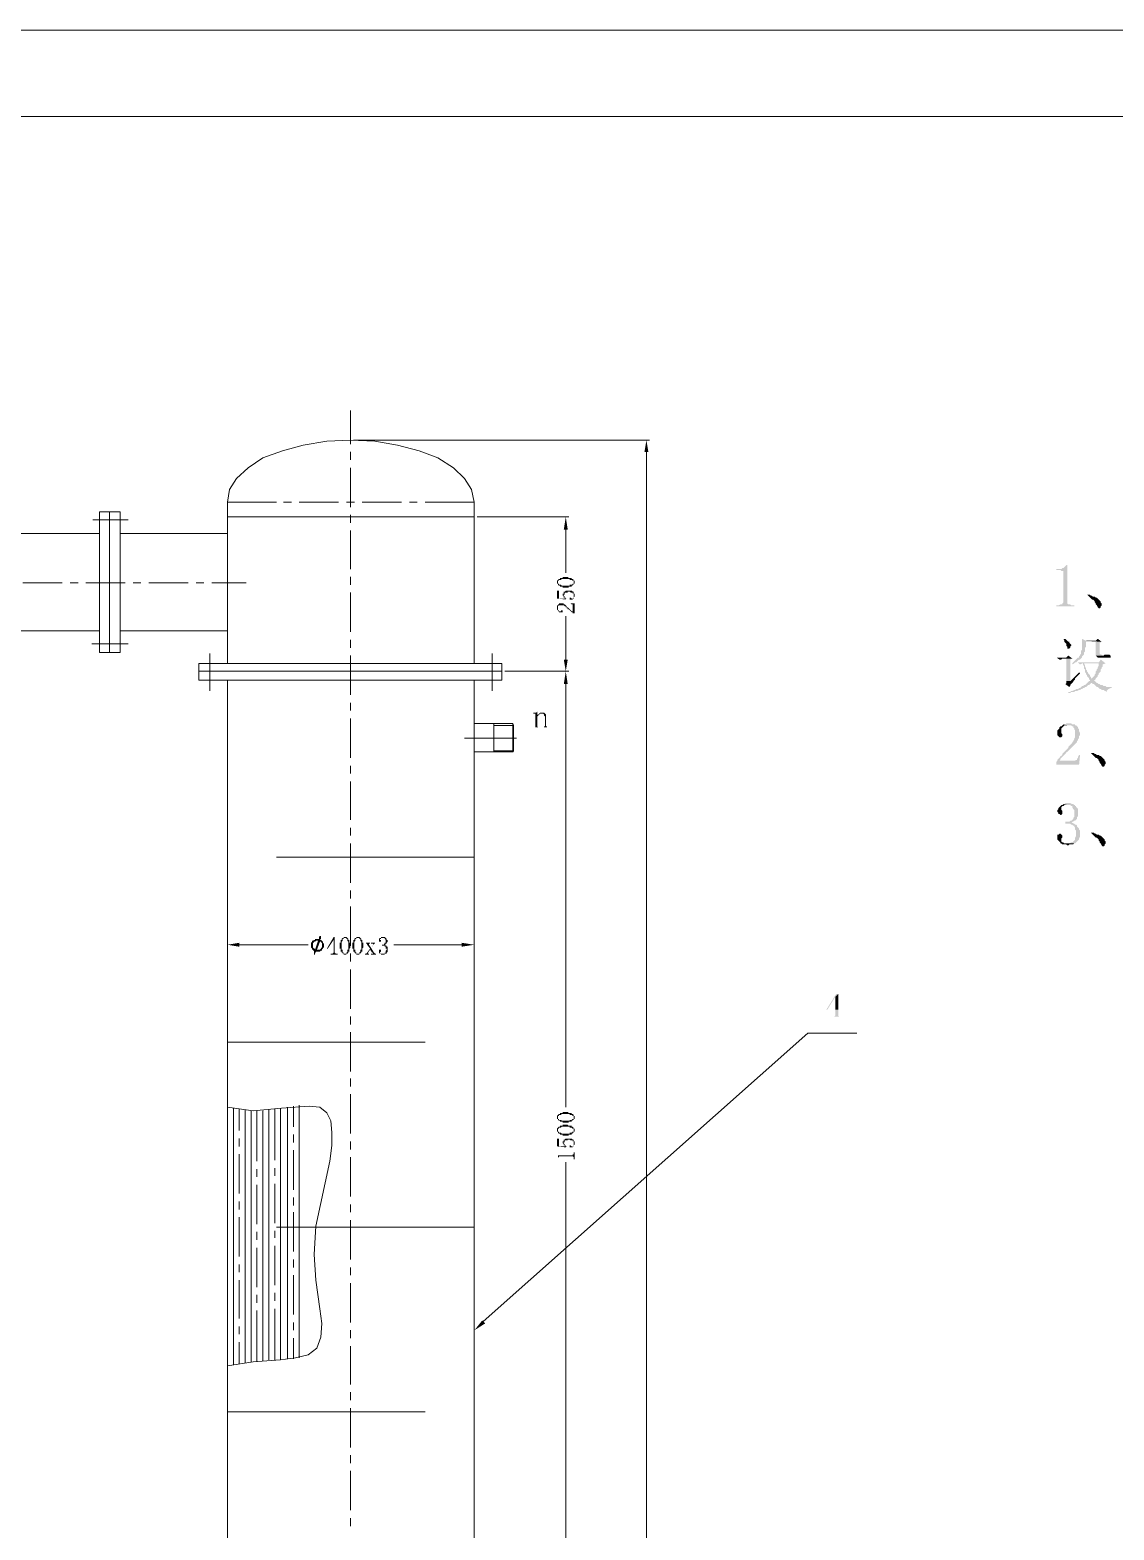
# Model space of a CAD drawing. Header units: millimetres. Extents: x 6 to 291, y 3 to 207.
# Drawn here: x 98.7 to 145.4, y 142.1 to 206.6 of the extents above; entities that cross this region are included whole.
import ezdxf

# ---------------------------------------------------------------- set-up
doc = ezdxf.new("R2010")
doc.units = ezdxf.units.MM

msp = doc.modelspace()

# ---------------------------------------------------------------- hatches: boundary and pattern name
at = {"true_color": 0x00ff00}
h = msp.add_hatch(color=3, dxfattribs=at)
h.dxf.hatch_style = 2
h.paths.add_polyline_path([(125.137192, 188.468), (125.306526, 188.468), (125.221859, 188.976)])
h = msp.add_hatch(color=3, dxfattribs=at)
h.dxf.hatch_style = 2
h.paths.add_polyline_path([(121.665859, 185.123667), (121.835192, 185.123667), (121.750526, 185.674)])
at = {"true_color": 0x00b8b8}
h = msp.add_hatch(color=132, dxfattribs=at)
h.dxf.hatch_style = 2
h.paths.add_polyline_path([(143.340526, 183.599667), (143.298192, 183.599667), (143.255859, 183.557333), (143.213526, 183.515), (143.171192, 183.472667), (143.128859, 183.472667), (143.086526, 183.430333), (142.874859, 183.430333), (142.874859, 183.388), (143.044192, 183.388), (143.086526, 183.345667), (143.171192, 183.345667), (143.171192, 181.991), (143.128859, 181.948667), (143.128859, 181.906333), (143.044192, 181.906333), (142.959526, 181.864), (142.874859, 181.864), (142.874859, 181.821667), (143.636859, 181.821667), (143.636859, 181.864), (143.509859, 181.864), (143.467526, 181.906333), (143.382859, 181.906333), (143.340526, 181.948667), (143.340526, 182.033333)])
at = {"true_color": 0x00ff00}
h = msp.add_hatch(color=3, dxfattribs=at)
h.dxf.hatch_style = 2
h.paths.add_polyline_path([(121.369526, 182.88), (121.369526, 182.837667), (121.369526, 182.795333), (121.411859, 182.795333), (121.411859, 182.753), (121.411859, 182.88), (121.411859, 182.922333), (121.454192, 182.922333), (121.454192, 182.964667), (121.538859, 182.964667), (121.581192, 183.007), (121.919859, 183.007), (121.919859, 182.964667), (122.004526, 182.964667), (122.046859, 182.922333), (122.089192, 182.922333), (122.089192, 182.88), (122.089192, 182.964667), (122.046859, 183.007), (122.004526, 183.007), (122.004526, 183.049333), (121.877526, 183.049333), (121.835192, 183.091667), (121.623526, 183.091667), (121.623526, 183.049333), (121.496526, 183.049333), (121.496526, 183.007), (121.454192, 183.007), (121.411859, 182.964667), (121.369526, 182.922333)])
h = msp.add_hatch(color=3, dxfattribs=at)
h.dxf.hatch_style = 2
h.paths.add_polyline_path([(121.411859, 182.753), (121.454192, 182.710667), (121.496526, 182.710667), (121.496526, 182.668333), (121.623526, 182.668333), (121.623526, 182.626), (121.877526, 182.626), (121.877526, 182.668333), (122.004526, 182.668333), (122.004526, 182.710667), (122.046859, 182.710667), (122.046859, 182.753), (122.089192, 182.753), (122.089192, 182.795333), (122.131526, 182.795333), (122.131526, 182.837667), (122.131526, 182.88), (122.131526, 182.922333), (122.089192, 182.922333), (122.089192, 182.964667), (122.089192, 182.837667), (122.089192, 182.795333), (122.046859, 182.795333), (122.004526, 182.753), (121.919859, 182.753), (121.919859, 182.710667), (121.581192, 182.710667), (121.538859, 182.753), (121.454192, 182.753), (121.454192, 182.795333), (121.411859, 182.795333), (121.411859, 182.837667), (121.411859, 182.88)])
h = msp.add_hatch(color=3, dxfattribs=at)
h.dxf.hatch_style = 2
h.paths.add_polyline_path([(121.369526, 182.499), (121.369526, 182.160333), (121.750526, 182.118), (121.792859, 182.160333), (121.750526, 182.160333), (121.750526, 182.202667), (121.708192, 182.160333), (121.454192, 182.160333), (121.454192, 182.499)])
h = msp.add_hatch(color=3, dxfattribs=at)
h.dxf.hatch_style = 2
h.paths.add_polyline_path([(121.623526, 182.329667), (121.623526, 182.287333), (121.665859, 182.245), (121.665859, 182.202667), (121.665859, 182.329667), (121.708192, 182.329667), (121.708192, 182.372), (121.708192, 182.414333), (121.835192, 182.414333), (121.835192, 182.456667), (121.919859, 182.456667), (121.962192, 182.414333), (122.046859, 182.414333), (122.046859, 182.372), (122.089192, 182.372), (122.089192, 182.329667), (122.089192, 182.202667), (122.131526, 182.245), (122.131526, 182.287333), (122.131526, 182.329667), (122.131526, 182.372), (122.089192, 182.372), (122.089192, 182.414333), (122.089192, 182.456667), (122.046859, 182.456667), (122.004526, 182.499), (121.750526, 182.499), (121.708192, 182.456667), (121.665859, 182.456667), (121.665859, 182.414333), (121.665859, 182.372), (121.623526, 182.372)])
h = msp.add_hatch(color=3, dxfattribs=at)
h.dxf.hatch_style = 2
h.paths.add_polyline_path([(121.665859, 182.202667), (121.708192, 182.202667), (121.708192, 182.160333), (121.750526, 182.202667), (121.708192, 182.202667), (121.708192, 182.245), (121.665859, 182.287333), (121.665859, 182.329667)])
h = msp.add_hatch(color=3, dxfattribs=at)
h.dxf.hatch_style = 2
h.paths.add_polyline_path([(121.919859, 182.160333), (121.919859, 182.118), (122.046859, 182.118), (122.046859, 182.160333), (122.089192, 182.160333), (122.089192, 182.287333), (122.089192, 182.245), (122.089192, 182.202667), (122.046859, 182.160333), (122.004526, 182.160333), (121.962192, 182.202667), (121.919859, 182.202667)])
at = {"true_color": 0x00b8b8}
h = msp.add_hatch(color=132, dxfattribs=at)
h.dxf.hatch_style = 2
h.paths.add_polyline_path([(144.187192, 182.329667), (144.229526, 182.287333), (144.271859, 182.245), (144.314192, 182.202667), (144.356526, 182.160333), (144.398859, 182.118), (144.441192, 182.118), (144.483526, 182.075667), (144.525859, 182.033333), (144.525859, 181.991), (144.568192, 181.948667), (144.568192, 181.906333), (144.610526, 181.864), (144.652859, 181.779333), (144.695192, 181.737), (144.737526, 181.737), (144.779859, 181.779333), (144.779859, 181.821667), (144.822192, 181.864), (144.822192, 181.948667), (144.779859, 181.991), (144.779859, 182.033333), (144.737526, 182.075667), (144.695192, 182.118), (144.652859, 182.160333), (144.610526, 182.202667), (144.568192, 182.202667), (144.525859, 182.245), (144.441192, 182.245), (144.398859, 182.287333), (144.356526, 182.287333), (144.314192, 182.329667), (144.229526, 182.329667)])
at = {"true_color": 0x00ff00}
h = msp.add_hatch(color=3, dxfattribs=at)
h.dxf.hatch_style = 2
h.paths.add_polyline_path([(121.369526, 181.737), (121.369526, 181.694667), (121.411859, 181.652333), (121.411859, 181.737), (121.411859, 181.779333), (121.411859, 181.821667), (121.454192, 181.864), (121.665859, 181.864), (121.708192, 181.821667), (121.750526, 181.821667), (121.750526, 181.779333), (121.792859, 181.779333), (121.792859, 181.737), (121.835192, 181.737), (121.835192, 181.694667), (121.877526, 181.694667), (121.919859, 181.652333), (121.962192, 181.61), (122.004526, 181.567667), (122.046859, 181.567667), (122.046859, 181.525333), (122.046859, 181.61), (122.004526, 181.61), (121.962192, 181.652333), (121.919859, 181.694667), (121.877526, 181.737), (121.835192, 181.779333), (121.792859, 181.779333), (121.792859, 181.821667), (121.750526, 181.864), (121.708192, 181.906333), (121.665859, 181.906333), (121.665859, 181.948667), (121.454192, 181.948667), (121.454192, 181.906333), (121.411859, 181.906333), (121.411859, 181.864), (121.369526, 181.864), (121.369526, 181.821667), (121.369526, 181.779333)])
h = msp.add_hatch(color=3, dxfattribs=at)
h.dxf.hatch_style = 2
h.paths.add_polyline_path([(121.411859, 181.652333), (121.411859, 181.61), (121.454192, 181.61), (121.454192, 181.567667), (121.623526, 181.567667), (121.623526, 181.61), (121.623526, 181.652333), (121.538859, 181.652333), (121.538859, 181.61), (121.454192, 181.61), (121.454192, 181.652333), (121.411859, 181.652333), (121.411859, 181.694667), (121.411859, 181.737)])
h = msp.add_hatch(color=3, dxfattribs=at)
h.dxf.hatch_style = 2
h.paths.add_polyline_path([(121.919859, 181.948667), (121.962192, 181.948667), (122.004526, 181.906333), (122.046859, 181.906333), (122.046859, 181.864), (122.046859, 181.525333), (122.131526, 181.525333), (122.131526, 181.948667)])
at = {"true_color": 0x00b8b8}
h = msp.add_hatch(color=132, dxfattribs=at)
h.dxf.hatch_style = 2
h.paths.add_polyline_path([(143.213526, 180.424667), (143.171192, 180.424667), (143.213526, 180.34), (143.213526, 180.297667), (143.255859, 180.255333), (143.298192, 180.213), (143.298192, 180.128333), (143.340526, 180.086), (143.340526, 180.001333), (143.425192, 180.001333), (143.467526, 180.043667), (143.467526, 180.086), (143.509859, 180.128333), (143.509859, 180.170667), (143.467526, 180.213), (143.425192, 180.255333), (143.425192, 180.297667), (143.382859, 180.297667), (143.340526, 180.34), (143.298192, 180.382333), (143.255859, 180.424667)])
h = msp.add_hatch(color=132, dxfattribs=at)
h.dxf.hatch_style = 2
h.paths.add_polyline_path([(143.975526, 180.297667), (143.975526, 180.128333), (143.975526, 179.959), (143.933192, 179.916667), (143.933192, 179.789667), (143.890859, 179.747333), (143.890859, 179.705), (143.848526, 179.662667), (143.848526, 179.620333), (143.806192, 179.620333), (143.763859, 179.578), (143.721526, 179.535667), (143.679192, 179.493333), (143.636859, 179.451), (143.594526, 179.408667), (143.552192, 179.366333), (143.552192, 179.324), (143.636859, 179.366333), (143.679192, 179.408667), (143.721526, 179.408667), (143.763859, 179.451), (143.806192, 179.493333), (143.848526, 179.535667), (143.890859, 179.535667), (143.933192, 179.578), (143.975526, 179.620333), (143.975526, 179.662667), (144.017859, 179.705), (144.060192, 179.747333), (144.060192, 179.832), (144.102526, 179.874333), (144.102526, 180.043667), (144.144859, 180.086), (144.144859, 180.297667), (144.568192, 180.297667)])
h = msp.add_hatch(color=132, dxfattribs=at)
h.dxf.hatch_style = 2
h.paths.add_polyline_path([(143.975526, 180.424667), (143.975526, 180.297667), (144.568192, 180.297667), (144.568192, 179.705), (144.864526, 179.705), (144.822192, 179.747333), (144.779859, 179.747333), (144.737526, 179.789667), (144.737526, 180.255333), (144.822192, 180.297667), (144.144859, 180.34)])
h = msp.add_hatch(color=132, dxfattribs=at)
h.dxf.hatch_style = 2
h.paths.add_polyline_path([(144.652859, 180.424667), (144.568192, 180.34), (144.144859, 180.34), (144.822192, 180.297667)])
at = {"true_color": 0x00ff00}
h = msp.add_hatch(color=3, dxfattribs=at)
h.dxf.hatch_style = 2
h.paths.add_polyline_path([(121.665859, 179.535667), (121.835192, 179.535667), (121.750526, 179.027667)])
at = {"true_color": 0x00b8b8}
h = msp.add_hatch(color=132, dxfattribs=at)
h.dxf.hatch_style = 2
h.paths.add_polyline_path([(143.382859, 179.705), (143.298192, 179.620333), (142.874859, 179.620333), (143.001859, 179.535667), (143.086526, 179.535667), (143.128859, 179.578), (143.552192, 179.578)])
h = msp.add_hatch(color=132, dxfattribs=at)
h.dxf.hatch_style = 2
h.paths.add_polyline_path([(143.552192, 179.578), (143.298192, 179.578), (143.298192, 178.604333), (143.467526, 178.604333), (143.467526, 179.535667)])
h = msp.add_hatch(color=132, dxfattribs=at)
h.dxf.hatch_style = 2
h.paths.add_polyline_path([(144.779859, 179.535667), (144.695192, 179.408667), (143.806192, 179.408667), (143.890859, 179.324), (143.975526, 179.366333), (144.991526, 179.366333)])
h = msp.add_hatch(color=132, dxfattribs=at)
h.dxf.hatch_style = 2
h.paths.add_polyline_path([(145.118526, 179.747333), (144.949192, 179.747333), (144.906859, 179.705), (144.568192, 179.705), (144.610526, 179.662667), (144.652859, 179.620333), (145.203192, 179.620333), (145.203192, 179.705), (145.160859, 179.747333)])
at = {"true_color": 0x00ff00}
h = msp.add_hatch(color=3, dxfattribs=at)
h.dxf.hatch_style = 2
h.paths.add_polyline_path([(121.665859, 178.477333), (121.835192, 178.477333), (121.750526, 179.027667)])
at = {"true_color": 0x00b8b8}
h = msp.add_hatch(color=132, dxfattribs=at)
h.dxf.hatch_style = 2
h.paths.add_polyline_path([(143.848526, 178.985333), (143.467526, 178.604333), (143.298192, 178.604333), (143.298192, 178.519667), (143.255859, 178.477333), (143.425192, 178.350333), (143.467526, 178.392667), (143.467526, 178.435), (143.509859, 178.477333), (143.552192, 178.519667), (143.594526, 178.562), (143.594526, 178.604333), (143.636859, 178.646667), (143.679192, 178.689), (143.679192, 178.731333), (143.721526, 178.773667), (143.763859, 178.816), (143.806192, 178.858333), (143.848526, 178.900667), (143.890859, 178.943)])
h = msp.add_hatch(color=132, dxfattribs=at)
h.dxf.hatch_style = 2
h.paths.add_polyline_path([(144.017859, 179.366333), (144.017859, 179.324), (144.060192, 179.239333), (144.060192, 179.154667), (144.102526, 179.112333), (144.102526, 178.985333), (144.144859, 178.943), (144.144859, 178.900667), (144.187192, 178.858333), (144.187192, 178.816), (144.229526, 178.773667), (144.271859, 178.731333), (144.271859, 178.689), (144.314192, 178.646667), (144.314192, 178.604333), (144.271859, 178.604333), (144.229526, 178.562), (144.187192, 178.519667), (144.398859, 178.519667), (144.441192, 178.477333), (144.483526, 178.477333), (144.525859, 178.435), (144.568192, 178.392667), (144.610526, 178.350333), (144.652859, 178.350333), (144.695192, 178.308), (144.737526, 178.265667), (144.779859, 178.265667), (144.822192, 178.223333), (144.906859, 178.223333), (144.949192, 178.181), (144.991526, 178.181), (145.033859, 178.138667), (145.033859, 178.181), (145.076192, 178.223333), (145.118526, 178.265667), (145.203192, 178.308), (145.245526, 178.308), (145.245526, 178.350333), (145.033859, 178.350333), (144.991526, 178.392667), (144.906859, 178.392667), (144.864526, 178.435), (144.779859, 178.435), (144.737526, 178.477333), (144.695192, 178.477333), (144.652859, 178.519667), (144.610526, 178.519667), (144.568192, 178.562), (144.525859, 178.604333), (144.483526, 178.604333), (144.525859, 178.646667), (144.568192, 178.689), (144.398859, 178.731333), (144.356526, 178.731333), (144.356526, 178.773667), (144.314192, 178.816), (144.314192, 178.858333), (144.271859, 178.900667), (144.229526, 178.943), (144.229526, 178.985333), (144.187192, 179.027667), (144.187192, 179.07), (144.144859, 179.112333), (144.144859, 179.154667), (144.102526, 179.239333), (144.102526, 179.281667), (144.060192, 179.366333), (144.695192, 179.366333)])
h = msp.add_hatch(color=132, dxfattribs=at)
h.dxf.hatch_style = 2
h.paths.add_polyline_path([(144.991526, 179.366333), (144.017859, 179.366333), (144.695192, 179.366333), (144.695192, 179.281667), (144.652859, 179.197), (144.652859, 179.154667), (144.610526, 179.112333), (144.610526, 179.07), (144.568192, 179.027667), (144.568192, 178.943), (144.525859, 178.900667), (144.525859, 178.858333), (144.483526, 178.816), (144.441192, 178.773667), (144.398859, 178.731333), (144.568192, 178.689), (144.568192, 178.731333), (144.610526, 178.773667), (144.652859, 178.816), (144.652859, 178.858333), (144.695192, 178.900667), (144.695192, 178.943), (144.737526, 178.985333), (144.779859, 179.027667), (144.779859, 179.112333), (144.822192, 179.154667), (144.822192, 179.197), (144.864526, 179.239333), (144.864526, 179.324)])
h = msp.add_hatch(color=132, dxfattribs=at)
h.dxf.hatch_style = 2
h.paths.add_polyline_path([(144.187192, 178.519667), (144.144859, 178.477333), (144.102526, 178.435), (144.060192, 178.435), (144.017859, 178.392667), (143.975526, 178.392667), (143.933192, 178.350333), (143.890859, 178.308), (143.848526, 178.308), (143.806192, 178.265667), (143.721526, 178.265667), (143.679192, 178.223333), (143.636859, 178.223333), (143.552192, 178.181), (143.509859, 178.181), (143.467526, 178.138667), (143.382859, 178.138667), (143.382859, 178.096333), (143.467526, 178.096333), (143.509859, 178.138667), (143.636859, 178.138667), (143.679192, 178.181), (143.763859, 178.181), (143.848526, 178.223333), (143.890859, 178.223333), (143.933192, 178.265667), (143.975526, 178.265667), (144.017859, 178.308), (144.060192, 178.308), (144.102526, 178.350333), (144.144859, 178.350333), (144.187192, 178.392667), (144.229526, 178.435), (144.271859, 178.435), (144.314192, 178.477333), (144.356526, 178.519667), (144.398859, 178.519667)])
h = msp.add_hatch(color=132, dxfattribs=at)
h.dxf.hatch_style = 2
h.paths.add_polyline_path([(120.522859, 177.292), (120.480526, 177.249667), (120.353526, 177.249667), (120.353526, 177.207333), (120.438192, 177.207333), (120.438192, 176.657), (120.438192, 176.614667), (120.353526, 176.614667), (120.607526, 176.614667), (120.565192, 176.614667), (120.522859, 176.657), (120.522859, 177.080333), (120.565192, 177.122667), (120.522859, 177.122667)])
h = msp.add_hatch(color=132, dxfattribs=at)
h.dxf.hatch_style = 2
h.paths.add_polyline_path([(120.734526, 177.249667), (120.649859, 177.249667), (120.607526, 177.207333), (120.565192, 177.165), (120.522859, 177.165), (120.522859, 177.122667), (120.565192, 177.122667), (120.607526, 177.165), (120.649859, 177.207333), (120.861526, 177.207333), (120.819192, 177.249667), (120.776859, 177.249667)])
h = msp.add_hatch(color=132, dxfattribs=at)
h.dxf.hatch_style = 2
h.paths.add_polyline_path([(120.861526, 177.207333), (120.734526, 177.207333), (120.776859, 177.207333), (120.819192, 177.165), (120.819192, 177.122667), (120.861526, 177.080333), (120.861526, 176.657), (120.819192, 176.657), (120.819192, 176.614667), (120.776859, 176.614667), (120.988526, 176.614667), (120.946192, 176.614667), (120.946192, 176.657), (120.903859, 176.657), (120.903859, 177.122667), (120.903859, 177.165)])
h = msp.add_hatch(color=132, dxfattribs=at)
h.dxf.hatch_style = 2
h.paths.add_polyline_path([(143.382859, 176.784), (143.298192, 176.784), (143.255859, 176.741667), (143.171192, 176.741667), (143.382859, 176.699333), (143.509859, 176.699333), (143.552192, 176.657), (143.594526, 176.657), (143.594526, 176.614667), (143.636859, 176.572333), (143.636859, 176.53), (143.679192, 176.487667), (143.679192, 176.191333), (143.636859, 176.149), (143.636859, 176.106667), (143.594526, 176.022), (143.552192, 175.979667), (143.552192, 175.937333), (143.509859, 175.895), (143.467526, 175.852667), (143.425192, 175.810333), (143.382859, 175.768), (143.382859, 175.725667), (143.340526, 175.683333), (143.298192, 175.641), (143.255859, 175.598667), (143.213526, 175.556333), (143.171192, 175.514), (143.128859, 175.471667), (143.128859, 175.429333), (143.086526, 175.387), (143.044192, 175.387), (143.044192, 175.344667), (143.001859, 175.302333), (142.959526, 175.26), (142.917192, 175.217667), (142.917192, 175.175333), (142.874859, 175.133), (143.001859, 175.175333), (143.044192, 175.217667), (143.044192, 175.26), (143.086526, 175.302333), (143.128859, 175.344667), (143.171192, 175.387), (143.213526, 175.429333), (143.255859, 175.471667), (143.298192, 175.514), (143.298192, 175.556333), (143.340526, 175.556333), (143.382859, 175.598667), (143.425192, 175.641), (143.467526, 175.683333), (143.509859, 175.725667), (143.552192, 175.768), (143.594526, 175.810333), (143.636859, 175.852667), (143.679192, 175.895), (143.721526, 175.937333), (143.763859, 175.979667), (143.763859, 176.022), (143.806192, 176.064333), (143.806192, 176.106667), (143.848526, 176.149), (143.848526, 176.233667), (143.890859, 176.276), (143.890859, 176.360667), (143.848526, 176.445333), (143.848526, 176.53), (143.806192, 176.572333), (143.806192, 176.614667), (143.763859, 176.657), (143.721526, 176.699333), (143.679192, 176.699333), (143.679192, 176.741667), (143.552192, 176.741667), (143.509859, 176.784), (143.467526, 176.784)])
h = msp.add_hatch(color=132, dxfattribs=at)
h.dxf.hatch_style = 2
h.paths.add_polyline_path([(143.171192, 176.741667), (143.128859, 176.699333), (143.086526, 176.657), (143.044192, 176.657), (143.001859, 176.614667), (143.001859, 176.572333), (142.959526, 176.53), (142.917192, 176.487667), (142.917192, 176.318333), (142.917192, 176.276), (142.959526, 176.233667), (143.001859, 176.191333), (143.086526, 176.191333), (143.128859, 176.233667), (143.128859, 176.318333), (143.086526, 176.360667), (143.086526, 176.572333), (143.128859, 176.614667), (143.171192, 176.657), (143.213526, 176.699333), (143.382859, 176.699333)])
h = msp.add_hatch(color=132, dxfattribs=at)
h.dxf.hatch_style = 2
h.paths.add_polyline_path([(143.890859, 175.429333), (143.848526, 175.429333), (143.806192, 175.344667), (143.806192, 175.302333), (143.763859, 175.26), (143.763859, 175.217667), (143.721526, 175.217667), (143.679192, 175.175333), (143.001859, 175.175333), (142.874859, 175.133), (142.874859, 175.006), (143.848526, 175.006)])
h = msp.add_hatch(color=132, dxfattribs=at)
h.dxf.hatch_style = 2
h.paths.add_polyline_path([(144.356526, 175.514), (144.398859, 175.471667), (144.441192, 175.429333), (144.483526, 175.387), (144.525859, 175.344667), (144.568192, 175.302333), (144.610526, 175.302333), (144.652859, 175.26), (144.695192, 175.217667), (144.695192, 175.175333), (144.737526, 175.133), (144.737526, 175.090667), (144.779859, 175.048333), (144.822192, 174.963667), (144.864526, 174.921333), (144.906859, 174.921333), (144.949192, 174.963667), (144.949192, 175.006), (144.991526, 175.048333), (144.991526, 175.133), (144.949192, 175.175333), (144.949192, 175.217667), (144.906859, 175.26), (144.864526, 175.302333), (144.822192, 175.344667), (144.779859, 175.387), (144.737526, 175.387), (144.695192, 175.429333), (144.610526, 175.429333), (144.568192, 175.471667), (144.525859, 175.471667), (144.483526, 175.514), (144.398859, 175.514)])
h = msp.add_hatch(color=132, dxfattribs=at)
h.dxf.hatch_style = 2
h.paths.add_polyline_path([(143.171192, 173.312667), (143.128859, 173.270333), (143.086526, 173.270333), (143.044192, 173.228), (143.001859, 173.185667), (142.959526, 173.143333), (142.959526, 173.101), (142.917192, 173.058667), (142.917192, 172.974), (142.959526, 172.931667), (142.959526, 172.889333), (143.001859, 172.889333), (143.044192, 172.847), (143.086526, 172.847), (143.128859, 172.889333), (143.128859, 172.974), (143.128859, 173.016333), (143.086526, 173.058667), (143.086526, 173.143333), (143.086526, 173.185667), (143.128859, 173.228), (143.171192, 173.228), (143.213526, 173.270333), (143.340526, 173.270333)])
h = msp.add_hatch(color=132, dxfattribs=at)
h.dxf.hatch_style = 2
h.paths.add_polyline_path([(143.382859, 173.355), (143.255859, 173.355), (143.213526, 173.312667), (143.171192, 173.312667), (143.340526, 173.270333), (143.467526, 173.270333), (143.509859, 173.228), (143.552192, 173.228), (143.552192, 173.185667), (143.594526, 173.101), (143.636859, 173.058667), (143.636859, 172.762333), (143.594526, 172.72), (143.594526, 172.677667), (143.552192, 172.635333), (143.509859, 172.593), (143.467526, 172.593), (143.425192, 172.550667), (143.255859, 172.550667), (143.255859, 172.466), (143.467526, 172.466), (143.509859, 172.423667), (143.552192, 172.423667), (143.594526, 172.381333), (143.636859, 172.381333), (143.636859, 172.339), (143.679192, 172.296667), (143.679192, 172.212), (143.721526, 172.169667), (143.721526, 171.958), (143.679192, 171.873333), (143.679192, 171.788667), (143.636859, 171.746333), (143.594526, 171.704), (143.552192, 171.661667), (143.509859, 171.661667), (143.425192, 171.619333), (143.340526, 171.619333), (143.679192, 171.619333), (143.721526, 171.661667), (143.763859, 171.704), (143.806192, 171.746333), (143.848526, 171.788667), (143.848526, 171.831), (143.890859, 171.915667), (143.890859, 172.042667), (143.890859, 172.169667), (143.848526, 172.212), (143.848526, 172.254333), (143.806192, 172.296667), (143.763859, 172.339), (143.763859, 172.381333), (143.721526, 172.423667), (143.679192, 172.423667), (143.636859, 172.466), (143.552192, 172.508333), (143.509859, 172.508333), (143.552192, 172.550667), (143.594526, 172.550667), (143.636859, 172.593), (143.679192, 172.593), (143.721526, 172.635333), (143.763859, 172.677667), (143.763859, 172.762333), (143.806192, 172.804667), (143.806192, 173.101), (143.763859, 173.143333), (143.721526, 173.185667), (143.721526, 173.228), (143.679192, 173.228), (143.679192, 173.270333), (143.636859, 173.270333), (143.594526, 173.312667), (143.552192, 173.312667), (143.467526, 173.355), (143.425192, 173.355)])
h = msp.add_hatch(color=132, dxfattribs=at)
h.dxf.hatch_style = 2
h.paths.add_polyline_path([(143.001859, 172.042667), (142.959526, 172.000333), (142.917192, 172.000333), (142.917192, 171.873333), (142.917192, 171.788667), (142.959526, 171.746333), (143.001859, 171.704), (143.044192, 171.661667), (143.044192, 171.619333), (143.086526, 171.619333), (143.128859, 171.577), (143.298192, 171.577), (143.340526, 171.534667), (143.382859, 171.534667), (143.425192, 171.577), (143.594526, 171.577), (143.636859, 171.619333), (143.213526, 171.619333), (143.171192, 171.661667), (143.128859, 171.661667), (143.086526, 171.704), (143.086526, 171.831), (143.128859, 171.873333), (143.128859, 171.958), (143.086526, 172.000333), (143.044192, 172.042667)])
h = msp.add_hatch(color=132, dxfattribs=at)
h.dxf.hatch_style = 2
h.paths.add_polyline_path([(144.356526, 172.085), (144.398859, 172.042667), (144.441192, 172.000333), (144.483526, 171.958), (144.525859, 171.915667), (144.568192, 171.873333), (144.610526, 171.873333), (144.652859, 171.831), (144.695192, 171.788667), (144.695192, 171.746333), (144.737526, 171.704), (144.737526, 171.661667), (144.779859, 171.619333), (144.822192, 171.534667), (144.864526, 171.492333), (144.906859, 171.492333), (144.949192, 171.534667), (144.949192, 171.577), (144.991526, 171.619333), (144.991526, 171.704), (144.949192, 171.746333), (144.949192, 171.788667), (144.906859, 171.831), (144.864526, 171.873333), (144.822192, 171.915667), (144.779859, 171.958), (144.737526, 171.958), (144.695192, 172.000333), (144.610526, 172.000333), (144.568192, 172.042667), (144.525859, 172.042667), (144.483526, 172.085), (144.398859, 172.085)])
at = {"true_color": 0x00ff00}
h = msp.add_hatch(color=3, dxfattribs=at)
h.dxf.hatch_style = 2
h.paths.add_polyline_path([(107.695859, 167.343667), (107.695859, 167.174333), (107.187859, 167.259)])
h = msp.add_hatch(color=3, dxfattribs=at)
h.dxf.hatch_style = 2
h.paths.add_polyline_path([(111.167192, 167.64), (111.124859, 167.597667), (111.124859, 167.513), (110.955526, 167.513), (110.955526, 167.470667), (110.913192, 167.470667), (110.870859, 167.428333), (110.828526, 167.428333), (110.828526, 167.386), (110.786192, 167.343667), (110.786192, 167.301333), (110.786192, 167.216667), (110.786192, 167.132), (110.828526, 167.089667), (110.828526, 167.047333), (110.955526, 167.047333), (110.955526, 167.089667), (110.913192, 167.089667), (110.870859, 167.132), (110.870859, 167.174333), (110.870859, 167.216667), (110.870859, 167.259), (110.870859, 167.301333), (110.870859, 167.343667), (110.913192, 167.343667), (110.913192, 167.386), (110.955526, 167.386), (110.997859, 167.428333), (111.251859, 167.428333), (111.209526, 167.470667), (111.167192, 167.470667), (111.209526, 167.513), (111.209526, 167.555333), (111.209526, 167.597667), (111.209526, 167.64)])
h = msp.add_hatch(color=3, dxfattribs=at)
h.dxf.hatch_style = 2
h.paths.add_polyline_path([(111.251859, 167.428333), (111.040192, 167.428333), (111.082526, 167.428333), (110.955526, 167.047333), (110.828526, 167.047333), (110.870859, 167.047333), (110.870859, 167.005), (111.040192, 167.047333), (111.167192, 167.386), (111.294192, 167.386)])
h = msp.add_hatch(color=3, dxfattribs=at)
h.dxf.hatch_style = 2
h.paths.add_polyline_path([(111.294192, 167.386), (111.167192, 167.386), (111.209526, 167.386), (111.209526, 167.343667), (111.251859, 167.343667), (111.251859, 167.301333), (111.251859, 167.216667), (111.251859, 167.174333), (111.251859, 167.132), (111.209526, 167.132), (111.209526, 167.089667), (111.167192, 167.047333), (111.040192, 167.047333), (110.870859, 167.005), (110.913192, 167.005), (110.913192, 166.962667), (110.913192, 166.878), (110.913192, 166.835667), (110.955526, 166.835667), (110.955526, 166.878), (110.997859, 166.962667), (111.167192, 166.962667), (111.209526, 167.005), (111.251859, 167.005), (111.251859, 167.047333), (111.294192, 167.089667), (111.294192, 167.132), (111.336526, 167.132), (111.336526, 167.174333), (111.336526, 167.216667), (111.336526, 167.259), (111.336526, 167.301333), (111.294192, 167.343667)])
h = msp.add_hatch(color=3, dxfattribs=at)
h.dxf.hatch_style = 2
h.paths.add_polyline_path([(111.040192, 167.513), (110.997859, 167.513), (111.124859, 167.513), (111.082526, 167.513)])
h = msp.add_hatch(color=3, dxfattribs=at)
h.dxf.hatch_style = 2
h.paths.add_polyline_path([(111.802192, 167.597667), (111.759859, 167.597667), (111.463526, 167.089667), (111.759859, 167.089667), (111.759859, 166.920333), (111.717526, 166.878), (111.632859, 166.878), (111.632859, 166.835667), (111.929192, 166.835667), (111.929192, 166.878), (111.844526, 166.878), (111.802192, 166.920333), (111.802192, 167.089667), (111.929192, 167.089667), (111.505859, 167.089667), (111.759859, 167.470667)])
h = msp.add_hatch(color=3, dxfattribs=at)
h.dxf.hatch_style = 2
h.paths.add_polyline_path([(111.802192, 167.597667), (111.759859, 167.470667), (111.759859, 167.089667), (111.505859, 167.089667), (111.802192, 167.089667)])
h = msp.add_hatch(color=3, dxfattribs=at)
h.dxf.hatch_style = 2
h.paths.add_polyline_path([(112.140859, 167.555333), (112.098526, 167.513), (112.098526, 167.470667), (112.056192, 167.470667), (112.056192, 167.428333), (112.056192, 167.386), (112.056192, 167.343667), (112.013859, 167.343667), (112.013859, 167.301333), (112.013859, 167.259), (112.013859, 167.216667), (112.013859, 167.174333), (112.013859, 167.132), (112.013859, 167.089667), (112.056192, 167.089667), (112.056192, 167.047333), (112.056192, 167.005), (112.056192, 166.962667), (112.098526, 166.962667), (112.098526, 166.920333), (112.140859, 166.920333), (112.140859, 166.878), (112.183192, 166.878), (112.183192, 166.835667), (112.310192, 166.835667), (112.310192, 166.878), (112.352526, 166.878), (112.183192, 166.878), (112.183192, 166.920333), (112.140859, 166.962667), (112.140859, 167.005), (112.140859, 167.047333), (112.098526, 167.047333), (112.098526, 167.089667), (112.098526, 167.132), (112.098526, 167.174333), (112.098526, 167.259), (112.098526, 167.301333), (112.098526, 167.343667), (112.098526, 167.386), (112.140859, 167.428333), (112.140859, 167.470667), (112.140859, 167.513), (112.183192, 167.513), (112.183192, 167.555333), (112.225526, 167.555333)])
h = msp.add_hatch(color=3, dxfattribs=at)
h.dxf.hatch_style = 2
h.paths.add_polyline_path([(112.225526, 167.597667), (112.183192, 167.597667), (112.183192, 167.555333), (112.140859, 167.555333), (112.310192, 167.555333), (112.310192, 167.513), (112.352526, 167.513), (112.352526, 167.470667), (112.352526, 167.428333), (112.394859, 167.386), (112.394859, 167.343667), (112.394859, 167.259), (112.394859, 167.216667), (112.394859, 167.132), (112.394859, 167.089667), (112.394859, 167.047333), (112.352526, 167.047333), (112.352526, 167.005), (112.352526, 166.962667), (112.310192, 166.920333), (112.310192, 166.878), (112.225526, 166.878), (112.352526, 166.878), (112.394859, 166.920333), (112.394859, 166.962667), (112.437192, 166.962667), (112.437192, 167.005), (112.437192, 167.047333), (112.437192, 167.089667), (112.479526, 167.132), (112.479526, 167.216667), (112.479526, 167.259), (112.479526, 167.343667), (112.437192, 167.343667), (112.437192, 167.386), (112.437192, 167.428333), (112.437192, 167.470667), (112.394859, 167.470667), (112.394859, 167.513), (112.352526, 167.555333), (112.310192, 167.597667), (112.267859, 167.597667)])
h = msp.add_hatch(color=3, dxfattribs=at)
h.dxf.hatch_style = 2
h.paths.add_polyline_path([(112.691192, 167.555333), (112.648859, 167.513), (112.648859, 167.470667), (112.606526, 167.470667), (112.606526, 167.428333), (112.606526, 167.386), (112.606526, 167.343667), (112.564192, 167.343667), (112.564192, 167.301333), (112.564192, 167.259), (112.564192, 167.216667), (112.564192, 167.174333), (112.564192, 167.132), (112.564192, 167.089667), (112.606526, 167.089667), (112.606526, 167.047333), (112.606526, 167.005), (112.606526, 166.962667), (112.648859, 166.962667), (112.648859, 166.920333), (112.691192, 166.920333), (112.691192, 166.878), (112.733526, 166.878), (112.733526, 166.835667), (112.860526, 166.835667), (112.860526, 166.878), (112.902859, 166.878), (112.733526, 166.878), (112.733526, 166.920333), (112.691192, 166.962667), (112.691192, 167.005), (112.691192, 167.047333), (112.648859, 167.047333), (112.648859, 167.089667), (112.648859, 167.132), (112.648859, 167.174333), (112.648859, 167.259), (112.648859, 167.301333), (112.648859, 167.343667), (112.648859, 167.386), (112.691192, 167.428333), (112.691192, 167.470667), (112.691192, 167.513), (112.733526, 167.513), (112.733526, 167.555333), (112.775859, 167.555333)])
h = msp.add_hatch(color=3, dxfattribs=at)
h.dxf.hatch_style = 2
h.paths.add_polyline_path([(112.775859, 167.597667), (112.733526, 167.597667), (112.733526, 167.555333), (112.691192, 167.555333), (112.860526, 167.555333), (112.860526, 167.513), (112.902859, 167.513), (112.902859, 167.470667), (112.902859, 167.428333), (112.945192, 167.386), (112.945192, 167.343667), (112.945192, 167.259), (112.945192, 167.216667), (112.945192, 167.132), (112.945192, 167.089667), (112.945192, 167.047333), (112.902859, 167.047333), (112.902859, 167.005), (112.902859, 166.962667), (112.860526, 166.920333), (112.860526, 166.878), (112.775859, 166.878), (112.902859, 166.878), (112.945192, 166.920333), (112.945192, 166.962667), (112.987526, 166.962667), (112.987526, 167.005), (112.987526, 167.047333), (112.987526, 167.089667), (113.029859, 167.132), (113.029859, 167.216667), (113.029859, 167.259), (113.029859, 167.343667), (112.987526, 167.343667), (112.987526, 167.386), (112.987526, 167.428333), (112.987526, 167.470667), (112.945192, 167.470667), (112.945192, 167.513), (112.902859, 167.555333), (112.860526, 167.597667), (112.818192, 167.597667)])
h = msp.add_hatch(color=3, dxfattribs=at)
h.dxf.hatch_style = 2
h.paths.add_polyline_path([(113.326192, 167.343667), (113.156859, 167.343667), (113.156859, 167.301333), (113.199192, 167.301333), (113.199192, 167.259), (113.326192, 167.089667), (113.326192, 167.047333), (113.410859, 166.920333), (113.453192, 166.920333), (113.453192, 166.878), (113.368526, 166.878), (113.368526, 166.835667), (113.580192, 166.835667), (113.580192, 166.878), (113.537859, 166.878), (113.495526, 166.920333), (113.368526, 167.132), (113.283859, 167.259), (113.283859, 167.301333), (113.326192, 167.301333)])
h = msp.add_hatch(color=3, dxfattribs=at)
h.dxf.hatch_style = 2
h.paths.add_polyline_path([(113.537859, 167.343667), (113.368526, 167.343667), (113.368526, 167.301333), (113.453192, 167.301333), (113.453192, 167.259), (113.368526, 167.132), (113.495526, 167.301333), (113.537859, 167.301333)])
h = msp.add_hatch(color=3, dxfattribs=at)
h.dxf.hatch_style = 2
h.paths.add_polyline_path([(113.791859, 167.597667), (113.791859, 167.555333), (113.749526, 167.555333), (113.707192, 167.513), (113.707192, 167.470667), (113.707192, 167.428333), (113.707192, 167.386), (113.791859, 167.386), (113.791859, 167.428333), (113.791859, 167.470667), (113.749526, 167.470667), (113.749526, 167.513), (113.791859, 167.513), (113.791859, 167.555333), (113.876526, 167.555333)])
h = msp.add_hatch(color=3, dxfattribs=at)
h.dxf.hatch_style = 2
h.paths.add_polyline_path([(113.876526, 167.597667), (113.791859, 167.597667), (113.876526, 167.555333), (113.961192, 167.555333), (113.961192, 167.513), (114.003526, 167.470667), (114.003526, 167.428333), (114.003526, 167.386), (114.003526, 167.343667), (113.961192, 167.343667), (113.961192, 167.301333), (113.918859, 167.301333), (113.918859, 167.259), (113.834192, 167.259), (113.834192, 167.216667), (113.961192, 167.216667), (113.961192, 167.174333), (114.003526, 167.174333), (114.003526, 167.132), (114.003526, 167.089667), (114.045859, 167.089667), (114.045859, 167.047333), (114.003526, 167.005), (114.003526, 166.962667), (114.003526, 166.920333), (113.961192, 166.920333), (113.961192, 166.878), (113.876526, 166.878), (114.045859, 166.878), (114.045859, 166.920333), (114.088192, 166.962667), (114.088192, 167.005), (114.088192, 167.047333), (114.088192, 167.089667), (114.088192, 167.132), (114.088192, 167.174333), (114.045859, 167.174333), (114.045859, 167.216667), (114.003526, 167.216667), (113.961192, 167.259), (114.003526, 167.259), (114.003526, 167.301333), (114.045859, 167.301333), (114.045859, 167.343667), (114.088192, 167.386), (114.088192, 167.428333), (114.088192, 167.470667), (114.045859, 167.470667), (114.045859, 167.513), (114.003526, 167.555333), (113.961192, 167.597667), (113.918859, 167.597667)])
h = msp.add_hatch(color=3, dxfattribs=at)
h.dxf.hatch_style = 2
h.paths.add_polyline_path([(117.263192, 167.343667), (117.263192, 167.174333), (117.813526, 167.259)])
h = msp.add_hatch(color=3, dxfattribs=at)
h.dxf.hatch_style = 2
h.paths.add_polyline_path([(111.124859, 166.962667), (110.997859, 166.962667), (111.082526, 166.962667)])
h = msp.add_hatch(color=3, dxfattribs=at)
h.dxf.hatch_style = 2
h.paths.add_polyline_path([(113.326192, 167.089667), (113.199192, 166.920333), (113.156859, 166.878), (113.114526, 166.878), (113.114526, 166.835667), (113.283859, 166.835667), (113.283859, 166.878), (113.241526, 166.878), (113.241526, 166.920333), (113.326192, 167.047333)])
h = msp.add_hatch(color=3, dxfattribs=at)
h.dxf.hatch_style = 2
h.paths.add_polyline_path([(113.749526, 167.047333), (113.707192, 167.047333), (113.707192, 167.005), (113.707192, 166.962667), (113.707192, 166.920333), (113.749526, 166.878), (113.791859, 166.878), (113.791859, 166.835667), (113.961192, 166.835667), (113.961192, 166.878), (114.003526, 166.878), (113.791859, 166.878), (113.749526, 166.920333), (113.791859, 166.962667), (113.791859, 167.005), (113.791859, 167.047333)])
h = msp.add_hatch(color=7)
h.dxf.hatch_style = 2
h.paths.add_polyline_path([(133.476859, 165.142333), (133.392192, 165.142333), (132.968859, 164.465), (133.349859, 164.465), (133.349859, 164.253333), (133.349859, 164.211), (133.307526, 164.168667), (133.222859, 164.168667), (133.603859, 164.168667), (133.519192, 164.168667), (133.476859, 164.211), (133.476859, 164.465), (133.603859, 164.465), (133.011192, 164.465), (133.349859, 165.015333)])
h = msp.add_hatch(color=7)
h.dxf.hatch_style = 2
h.paths.add_polyline_path([(133.476859, 165.142333), (133.349859, 165.015333), (133.349859, 164.465), (133.011192, 164.465), (133.476859, 164.465)])
h = msp.add_hatch(color=3, dxfattribs=at)
h.dxf.hatch_style = 2
h.paths.add_polyline_path([(121.369526, 159.850667), (121.369526, 159.808333), (121.369526, 159.766), (121.411859, 159.766), (121.411859, 159.723667), (121.411859, 159.850667), (121.411859, 159.893), (121.454192, 159.893), (121.454192, 159.935333), (121.538859, 159.935333), (121.581192, 159.977667), (121.919859, 159.977667), (121.919859, 159.935333), (122.004526, 159.935333), (122.046859, 159.893), (122.089192, 159.893), (122.089192, 159.850667), (122.089192, 159.935333), (122.046859, 159.977667), (122.004526, 159.977667), (122.004526, 160.02), (121.877526, 160.02), (121.835192, 160.062333), (121.623526, 160.062333), (121.623526, 160.02), (121.496526, 160.02), (121.496526, 159.977667), (121.454192, 159.977667), (121.411859, 159.935333), (121.369526, 159.893)])
h = msp.add_hatch(color=3, dxfattribs=at)
h.dxf.hatch_style = 2
h.paths.add_polyline_path([(121.369526, 159.300333), (121.369526, 159.258), (121.369526, 159.215667), (121.411859, 159.215667), (121.411859, 159.173333), (121.411859, 159.300333), (121.411859, 159.342667), (121.454192, 159.342667), (121.454192, 159.385), (121.538859, 159.385), (121.581192, 159.427333), (121.919859, 159.427333), (121.919859, 159.385), (122.004526, 159.385), (122.046859, 159.342667), (122.089192, 159.342667), (122.089192, 159.300333), (122.089192, 159.385), (122.046859, 159.427333), (122.004526, 159.427333), (122.004526, 159.469667), (121.877526, 159.469667), (121.835192, 159.512), (121.623526, 159.512), (121.623526, 159.469667), (121.496526, 159.469667), (121.496526, 159.427333), (121.454192, 159.427333), (121.411859, 159.385), (121.369526, 159.342667)])
h = msp.add_hatch(color=3, dxfattribs=at)
h.dxf.hatch_style = 2
h.paths.add_polyline_path([(121.411859, 159.723667), (121.454192, 159.681333), (121.496526, 159.681333), (121.496526, 159.639), (121.623526, 159.639), (121.623526, 159.596667), (121.877526, 159.596667), (121.877526, 159.639), (122.004526, 159.639), (122.004526, 159.681333), (122.046859, 159.681333), (122.046859, 159.723667), (122.089192, 159.723667), (122.089192, 159.766), (122.131526, 159.766), (122.131526, 159.808333), (122.131526, 159.850667), (122.131526, 159.893), (122.089192, 159.893), (122.089192, 159.935333), (122.089192, 159.808333), (122.089192, 159.766), (122.046859, 159.766), (122.004526, 159.723667), (121.919859, 159.723667), (121.919859, 159.681333), (121.581192, 159.681333), (121.538859, 159.723667), (121.454192, 159.723667), (121.454192, 159.766), (121.411859, 159.766), (121.411859, 159.808333), (121.411859, 159.850667)])
h = msp.add_hatch(color=3, dxfattribs=at)
h.dxf.hatch_style = 2
h.paths.add_polyline_path([(121.369526, 158.919333), (121.369526, 158.580667), (121.750526, 158.538333), (121.792859, 158.580667), (121.750526, 158.580667), (121.750526, 158.623), (121.708192, 158.580667), (121.454192, 158.580667), (121.454192, 158.919333)])
h = msp.add_hatch(color=3, dxfattribs=at)
h.dxf.hatch_style = 2
h.paths.add_polyline_path([(121.411859, 159.173333), (121.454192, 159.131), (121.496526, 159.131), (121.496526, 159.088667), (121.623526, 159.088667), (121.623526, 159.046333), (121.877526, 159.046333), (121.877526, 159.088667), (122.004526, 159.088667), (122.004526, 159.131), (122.046859, 159.131), (122.046859, 159.173333), (122.089192, 159.173333), (122.089192, 159.215667), (122.131526, 159.215667), (122.131526, 159.258), (122.131526, 159.300333), (122.131526, 159.342667), (122.089192, 159.342667), (122.089192, 159.385), (122.089192, 159.258), (122.089192, 159.215667), (122.046859, 159.215667), (122.004526, 159.173333), (121.919859, 159.173333), (121.919859, 159.131), (121.581192, 159.131), (121.538859, 159.173333), (121.454192, 159.173333), (121.454192, 159.215667), (121.411859, 159.215667), (121.411859, 159.258), (121.411859, 159.300333)])
h = msp.add_hatch(color=3, dxfattribs=at)
h.dxf.hatch_style = 2
h.paths.add_polyline_path([(121.623526, 158.75), (121.623526, 158.707667), (121.665859, 158.665333), (121.665859, 158.623), (121.665859, 158.75), (121.708192, 158.75), (121.708192, 158.792333), (121.708192, 158.834667), (121.835192, 158.834667), (121.835192, 158.877), (121.919859, 158.877), (121.962192, 158.834667), (122.046859, 158.834667), (122.046859, 158.792333), (122.089192, 158.792333), (122.089192, 158.75), (122.089192, 158.623), (122.131526, 158.665333), (122.131526, 158.707667), (122.131526, 158.75), (122.131526, 158.792333), (122.089192, 158.792333), (122.089192, 158.834667), (122.089192, 158.877), (122.046859, 158.877), (122.004526, 158.919333), (121.750526, 158.919333), (121.708192, 158.877), (121.665859, 158.877), (121.665859, 158.834667), (121.665859, 158.792333), (121.623526, 158.792333)])
h = msp.add_hatch(color=3, dxfattribs=at)
h.dxf.hatch_style = 2
h.paths.add_polyline_path([(121.369526, 158.199667), (121.411859, 158.199667), (121.411859, 158.157333), (121.411859, 158.115), (121.454192, 158.115), (121.454192, 158.072667), (121.454192, 158.030333), (121.454192, 158.115), (121.454192, 158.157333), (122.046859, 158.157333), (122.089192, 158.115), (122.089192, 158.072667), (122.089192, 158.030333), (122.131526, 158.030333), (122.131526, 158.326667), (122.089192, 158.326667), (122.089192, 158.284333), (122.089192, 158.242), (122.046859, 158.242), (122.046859, 158.199667), (122.004526, 158.199667)])
h = msp.add_hatch(color=3, dxfattribs=at)
h.dxf.hatch_style = 2
h.paths.add_polyline_path([(121.665859, 158.623), (121.708192, 158.623), (121.708192, 158.580667), (121.750526, 158.623), (121.708192, 158.623), (121.708192, 158.665333), (121.665859, 158.707667), (121.665859, 158.75)])
h = msp.add_hatch(color=3, dxfattribs=at)
h.dxf.hatch_style = 2
h.paths.add_polyline_path([(121.919859, 158.580667), (121.919859, 158.538333), (122.046859, 158.538333), (122.046859, 158.580667), (122.089192, 158.580667), (122.089192, 158.707667), (122.089192, 158.665333), (122.089192, 158.623), (122.046859, 158.580667), (122.004526, 158.580667), (121.962192, 158.623), (121.919859, 158.623)])
h = msp.add_hatch(color=3, dxfattribs=at)
h.dxf.hatch_style = 2
h.paths.add_polyline_path([(118.279192, 150.960667), (117.813526, 150.664333), (118.152192, 151.087667)])

# ---------------------------------------------------------------- linework, layer by layer
at = {"color": 8, "lineweight": 0, "true_color": 0x808080}
msp.add_lwpolyline([(290.829944, 3.175), (290.829944, 206.629), (6.138277, 206.629), (6.138277, 3.175)], close=True, dxfattribs=at)
at = {"color": 7, "lineweight": 0}
msp.add_lwpolyline([(287.10461, 6.900333), (287.10461, 202.903667), (9.86361, 202.903667), (9.86361, 6.900333)], close=True, dxfattribs=at)
at = {"color": 1, "lineweight": 0, "true_color": 0xff0000}
for points in [[(112.479526, 188.806667), (112.479526, 190.246)], [(112.479526, 188.129333), (112.479526, 188.468)], [(112.479526, 186.097333), (112.479526, 187.790667)], [(107.187859, 186.309), (109.304526, 186.309)], [(109.600859, 186.309), (109.939526, 186.309)], [(110.278192, 186.309), (111.971526, 186.309)], [(112.310192, 186.309), (112.648859, 186.309)], [(112.987526, 186.309), (114.680859, 186.309)], [(115.019526, 186.309), (115.358192, 186.309)], [(115.696859, 186.309), (117.813526, 186.309)], [(102.912192, 185.547), (101.388192, 185.547)], [(112.479526, 185.42), (112.479526, 185.758667)], [(112.479526, 183.430333), (112.479526, 185.081333)], [(100.075859, 182.837667), (98.382526, 182.837667)], [(100.753192, 182.837667), (100.414526, 182.837667)], [(102.785192, 182.837667), (101.091859, 182.837667)], [(103.462526, 182.837667), (103.123859, 182.837667)], [(105.494526, 182.837667), (103.801192, 182.837667)], [(106.171859, 182.837667), (105.833192, 182.837667)], [(107.992192, 182.837667), (106.510526, 182.837667)], [(112.479526, 182.753), (112.479526, 183.091667)], [(112.479526, 180.721), (112.479526, 182.414333)], [(102.912192, 180.213), (101.345859, 180.213)], [(112.479526, 180.043667), (112.479526, 180.382333)], [(106.425859, 179.789667), (106.425859, 178.181)], [(112.479526, 178.011667), (112.479526, 179.705)], [(118.575526, 179.789667), (118.575526, 178.181)], [(112.479526, 177.334333), (112.479526, 177.673)], [(112.479526, 175.302333), (112.479526, 176.995667)], [(119.633859, 176.149), (117.390192, 176.149)], [(112.479526, 174.625), (112.479526, 174.963667)], [(112.479526, 172.635333), (112.479526, 174.286333)], [(112.479526, 171.958), (112.479526, 172.296667)], [(112.479526, 169.926), (112.479526, 171.619333)], [(112.479526, 169.248667), (112.479526, 169.587333)], [(112.479526, 167.216667), (112.479526, 168.91)], [(112.479526, 166.539333), (112.479526, 166.878)], [(112.479526, 164.507333), (112.479526, 166.200667)], [(112.479526, 163.83), (112.479526, 164.168667)], [(112.479526, 161.798), (112.479526, 163.491333)], [(112.479526, 161.163), (112.479526, 161.501667)], [(112.479526, 159.131), (112.479526, 160.824333)], [(107.695859, 159.258), (107.695859, 160.189333)], [(109.219859, 157.988), (109.219859, 160.189333)], [(110.024192, 159.427333), (110.024192, 160.316333)], [(108.457859, 157.945667), (108.457859, 160.104667)], [(107.695859, 158.580667), (107.695859, 158.919333)], [(110.024192, 158.75), (110.024192, 159.088667)], [(107.695859, 156.548667), (107.695859, 158.242)], [(110.024192, 156.718), (110.024192, 158.411333)], [(112.479526, 158.453667), (112.479526, 158.792333)], [(108.457859, 157.268333), (108.457859, 157.607)], [(109.219859, 157.310667), (109.219859, 157.649333)], [(112.479526, 156.421667), (112.479526, 158.115)], [(108.457859, 155.236333), (108.457859, 156.929667)], [(109.219859, 155.278667), (109.219859, 156.972)], [(110.024192, 156.040667), (110.024192, 156.379333)], [(107.695859, 155.871333), (107.695859, 156.21)], [(110.024192, 154.051), (110.024192, 155.744333)], [(112.479526, 155.744333), (112.479526, 156.083)], [(107.695859, 153.839333), (107.695859, 155.532667)], [(112.479526, 153.712333), (112.479526, 155.405667)], [(108.457859, 154.559), (108.457859, 154.897667)], [(109.219859, 154.643667), (109.219859, 154.94)], [(109.219859, 152.611667), (109.219859, 154.305)], [(108.457859, 152.527), (108.457859, 154.220333)], [(110.024192, 153.373667), (110.024192, 153.712333)], [(107.695859, 153.162), (107.695859, 153.500667)], [(110.024192, 151.341667), (110.024192, 153.035)], [(112.479526, 153.035), (112.479526, 153.373667)], [(107.695859, 151.172333), (107.695859, 152.823333)], [(112.479526, 151.003), (112.479526, 152.696333)], [(108.457859, 151.849667), (108.457859, 152.188333)], [(109.219859, 151.934333), (109.219859, 152.273)], [(108.457859, 149.309667), (108.457859, 151.511)], [(109.219859, 149.394333), (109.219859, 151.595667)], [(107.695859, 150.495), (107.695859, 150.833667)], [(110.024192, 150.664333), (110.024192, 151.003)], [(112.479526, 150.325667), (112.479526, 150.664333)], [(107.695859, 149.225), (107.695859, 150.156333)], [(110.024192, 149.436667), (110.024192, 150.325667)], [(112.479526, 148.336), (112.479526, 149.987)], [(112.479526, 147.658667), (112.479526, 147.997333)], [(112.479526, 145.626667), (112.479526, 147.32)], [(112.479526, 144.949333), (112.479526, 145.288)], [(112.479526, 142.917333), (112.479526, 144.610667)], [(112.479526, 142.24), (112.479526, 142.578667)]]:
    msp.add_lwpolyline(points, dxfattribs=at)
at = {"color": 7, "lineweight": 0}
for points in [[(117.813526, 186.309), (117.686526, 186.859333), (117.390192, 187.325), (116.924526, 187.790667), (116.247192, 188.214), (115.442859, 188.510333), (114.511526, 188.764333), (113.537859, 188.933667), (112.479526, 188.976), (111.463526, 188.933667), (110.447526, 188.764333), (109.558526, 188.510333), (108.711859, 188.214), (108.076859, 187.790667), (107.568859, 187.325), (107.272526, 186.859333), (107.187859, 186.309)], [(107.187859, 179.366333), (107.187859, 186.309)], [(117.813526, 179.366333), (117.813526, 186.309)], [(101.684526, 185.885667), (101.684526, 179.832)], [(102.573526, 185.885667), (101.684526, 185.885667)], [(102.107859, 185.885667), (102.107859, 179.832)], [(102.573526, 185.885667), (102.573526, 179.832)], [(107.187859, 185.674), (117.813526, 185.674)], [(97.197192, 184.954333), (101.684526, 184.954333)], [(102.573526, 184.954333), (107.187859, 184.954333)], [(97.197192, 180.763333), (101.684526, 180.763333)], [(102.573526, 180.763333), (107.187859, 180.763333)], [(102.573526, 179.832), (101.684526, 179.832)], [(105.960192, 178.646667), (105.960192, 179.366333)], [(105.960192, 179.366333), (118.998859, 179.366333), (118.998859, 178.646667)], [(105.960192, 179.027667), (118.998859, 179.027667)], [(105.960192, 178.646667), (118.998859, 178.646667)], [(107.187859, 139.530667), (107.187859, 178.646667)], [(117.813526, 139.530667), (117.813526, 178.646667)], [(117.813526, 176.784), (119.464526, 176.784)], [(118.660192, 176.784), (118.660192, 175.556333)], [(118.660192, 176.699333), (119.506859, 176.699333)], [(119.506859, 176.699333), (119.464526, 176.784), (119.464526, 176.149)], [(119.506859, 176.699333), (119.506859, 175.598667)], [(119.506859, 175.598667), (119.464526, 175.556333), (119.464526, 176.149)], [(119.464526, 175.556333), (117.813526, 175.556333)], [(119.506859, 175.598667), (118.660192, 175.598667)], [(109.304526, 171.026667), (117.813526, 171.026667)], [(132.164526, 163.449), (134.281192, 163.449)], [(107.187859, 163.068), (115.696859, 163.068)], [(107.441859, 149.182667), (107.441859, 160.231667)], [(107.949859, 149.267333), (107.949859, 160.147)], [(108.965859, 149.394333), (108.965859, 160.147)], [(109.473859, 149.394333), (109.473859, 160.231667)], [(109.770192, 149.436667), (109.770192, 160.274)], [(110.278192, 149.479), (110.278192, 160.358667)], [(108.203859, 149.309667), (108.203859, 160.104667)], [(108.711859, 149.352), (108.711859, 160.104667)], [(109.304526, 155.109333), (117.813526, 155.109333)], [(107.187859, 147.150667), (115.696859, 147.150667)]]:
    msp.add_lwpolyline(points, dxfattribs=at)
at = {"color": 3, "lineweight": 0, "true_color": 0x00ff00}
for points in [[(112.606526, 188.976), (125.348859, 188.976)], [(125.221859, 188.468), (125.221859, 131.826)], [(117.940526, 185.674), (121.877526, 185.674)], [(121.750526, 185.123667), (121.750526, 183.261)], [(121.750526, 179.535667), (121.750526, 181.398333)], [(119.125859, 179.027667), (121.877526, 179.027667)], [(119.125859, 179.027667), (121.877526, 179.027667)], [(121.750526, 178.477333), (121.750526, 160.274)], [(107.187859, 167.936333), (107.187859, 167.132)], [(117.813526, 167.936333), (117.813526, 167.132)], [(107.695859, 167.259), (110.659192, 167.259)], [(117.263192, 167.259), (114.342192, 167.259)], [(118.194526, 151.045333), (132.164526, 163.449)], [(121.750526, 139.7), (121.750526, 157.903333)]]:
    msp.add_lwpolyline(points, dxfattribs=at)
at = {"color": 6, "lineweight": 0, "true_color": 0xff00ff}
msp.add_lwpolyline([(107.187859, 160.274), (108.288526, 160.104667), (109.516192, 160.231667), (110.701526, 160.316333), (111.167192, 160.274), (111.463526, 160.02), (111.632859, 159.681333), (111.675192, 159.173333), (111.675192, 158.623), (111.590526, 157.945667), (110.997859, 155.151667), (110.913192, 153.924), (110.997859, 152.823333), (111.167192, 151.595667), (111.251859, 150.960667), (111.209526, 150.368), (111.040192, 149.902333), (110.659192, 149.606), (110.108859, 149.479), (109.473859, 149.394333), (108.288526, 149.309667), (107.187859, 149.140333)], dxfattribs=at)

doc.saveas('drawing.dxf')
